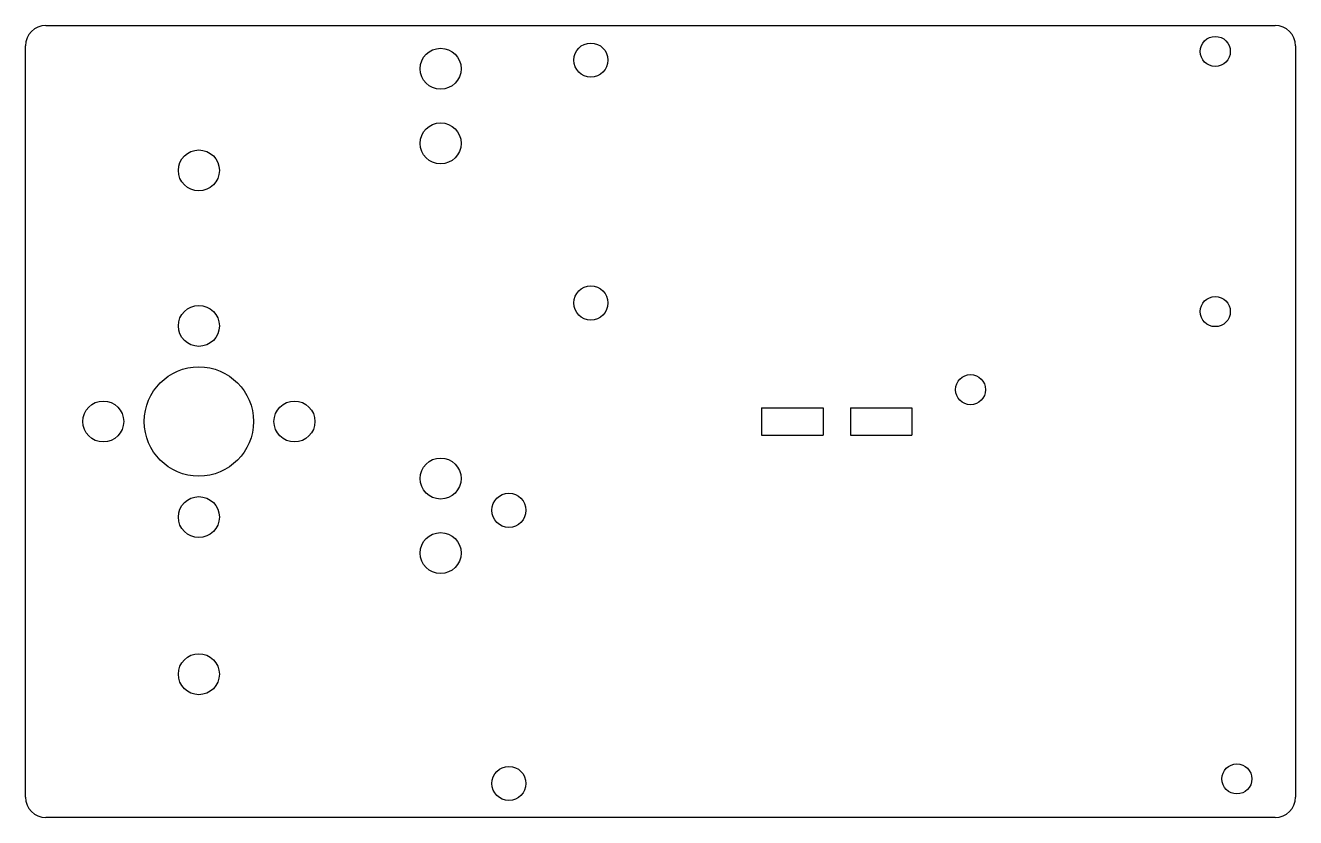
# Model space of a CAD drawing. Extents: x -12.7 to 80.3, y -29 to 29.
import ezdxf

# ---------------------------------------------------------------- set-up
doc = ezdxf.new("R2010")
doc.units = 0
doc.layers.add('Sketch', color=7, linetype='CONTINUOUS')

msp = doc.modelspace()

# ---------------------------------------------------------------- linework, layer by layer
at = {"layer": 'Sketch'}
for p, q in [((-11.2, 29), (78.8, 29)), ((-12.7, -27.5), (-12.7, 27.5)), ((80.3, 27.5), (80.3, -27.5)), ((41.2, 1), (41.2, -1)), ((41.2, 1), (45.7, 1)), ((45.7, 1), (45.7, -1)), ((47.7, 1), (47.7, -1)), ((47.7, 1), (52.2, 1)), ((52.2, 1), (52.2, -1)), ((41.2, -1), (45.7, -1)), ((47.7, -1), (52.2, -1)), ((78.8, -29), (-11.2, -29))]:
    msp.add_line(p, q, dxfattribs=at)
for centre, radius in [((74.42, 27.095), 1.1), ((17.7, 25.825), 1.5), ((28.7, 26.46), 1.25), ((17.7, 20.364), 1.5), ((0, 18.382), 1.5), ((28.7, 8.68), 1.25), ((0, 7), 1.5), ((74.42, 8.045), 1.1), ((0, 0), 4), ((56.5, 2.33), 1.1), ((-7, 0), 1.5), ((7, 0), 1.5), ((17.7, -4.175), 1.5), ((0, -7), 1.5), ((22.7, -6.5), 1.25), ((17.7, -9.636), 1.5), ((0, -18.5), 1.5), ((76, -26.17), 1.1), ((22.7, -26.5), 1.25)]:
    msp.add_circle(centre, radius, dxfattribs=at)
for centre, start, end in [((-11.2, 27.5), 90, 180), ((78.8, 27.5), 0, 90), ((-11.2, -27.5), 180, -90), ((78.8, -27.5), -90, 0)]:
    msp.add_arc(centre, 1.5, start, end, dxfattribs=at)

doc.saveas('drawing.dxf')
